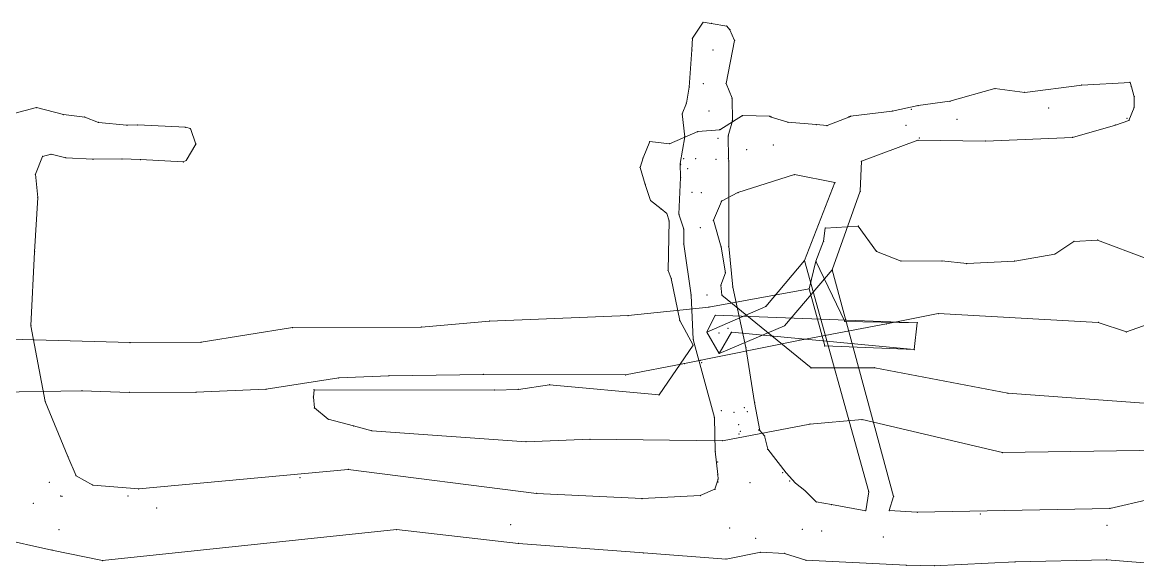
# Model space of a CAD drawing. Header units: millimetres. Extents: x 516689 to 517365, y 4400055 to 4400539.
# Drawn here: x 516847.4 to 516914.4, y 4400476.2 to 4400508.8 of the extents above; entities that cross this region are included whole.
import ezdxf

# ---------------------------------------------------------------- set-up
doc = ezdxf.new("R2010")
doc.units = ezdxf.units.MM
for name, color, linetype, lineweight in [('415', 172, 'Continuous', 0), ('BATI_2PN', 40, 'Continuous', 0), ('FERE_SN', 3, 'Continuous', 0), ('GAL370_415_KR1_TR', 4, 'Continuous', 0), ('GAL370_415_KR1_TR2', 40, 'Continuous', 0), ('GAL_370', 18, 'Continuous', 0)]:
    doc.layers.add(name, color=color, linetype=linetype, lineweight=lineweight)

msp = doc.modelspace()

# ---------------------------------------------------------------- linework, layer by layer
at = {"layer": '415', "lineweight": 0}
for p, q in [((516895.632, 4400496.462, 414.9), (516897.606, 4400496.577, 414.9)), ((516897.606, 4400496.577, 414.9), (516898.715, 4400495.059, 414.9)), ((516895.528, 4400495.669, 414.9), (516895.632, 4400496.462, 414.9)), ((516895.068, 4400494.459, 414.9), (516895.528, 4400495.669, 414.9)), ((516909.43, 4400494.895, 414.9), (516910.571, 4400495.652, 414.9)), ((516910.571, 4400495.652, 414.9), (516911.992, 4400495.736, 414.9)), ((516911.992, 4400495.736, 414.9), (516914.968, 4400494.612, 414.9)), ((516894.652, 4400492.81, 414.9), (516895.068, 4400494.459, 414.9)), ((516898.715, 4400495.059, 414.9), (516900.185, 4400494.478, 414.9)), ((516900.185, 4400494.478, 414.9), (516902.636, 4400494.48, 414.9)), ((516902.636, 4400494.48, 414.9), (516904.135, 4400494.325, 414.9)), ((516904.135, 4400494.325, 414.9), (516907.014, 4400494.472, 414.9)), ((516907.014, 4400494.472, 414.9), (516909.43, 4400494.895, 414.9)), ((516888.639, 4400491.707, 415.4), (516894.652, 4400492.81, 414.9)), ((516875.456, 4400490.869, 415.4), (516883.782, 4400491.195, 415.4)), ((516883.782, 4400491.195, 415.4), (516888.639, 4400491.707, 415.4)), ((516902.422, 4400491.322, 414.9), (516899.304, 4400490.701, 414.9)), ((516912.035, 4400490.788, 414.9), (516902.422, 4400491.322, 414.9)), ((516858.118, 4400489.597, 415.4), (516863.606, 4400490.473, 415.4)), ((516863.606, 4400490.473, 415.4), (516871.356, 4400490.505, 415.4)), ((516871.356, 4400490.505, 415.4), (516875.456, 4400490.869, 415.4)), ((516899.304, 4400490.701, 414.9), (516894.117, 4400489.724, 414.9)), ((516913.73, 4400490.219, 414.9), (516912.035, 4400490.788, 414.9)), ((516915.656, 4400490.911, 414.9), (516913.73, 4400490.219, 414.9)), ((516845.199, 4400489.81, 415.6), (516853.851, 4400489.575, 415.4)), ((516853.851, 4400489.575, 415.4), (516858.118, 4400489.597, 415.4)), ((516894.117, 4400489.724, 414.9), (516887.165, 4400488.312, 415.4)), ((516887.165, 4400488.312, 415.4), (516883.623, 4400487.634, 415.4)), ((516866.383, 4400487.452, 415.4), (516862.019, 4400486.769, 415.4)), ((516869.405, 4400487.58, 415.4), (516866.383, 4400487.452, 415.4)), ((516875.087, 4400487.665, 415.4), (516869.405, 4400487.58, 415.4)), ((516883.623, 4400487.634, 415.4), (516875.087, 4400487.665, 415.4)), ((516850.954, 4400486.68, 415.4), (516842.729, 4400486.529, 415.6)), ((516853.806, 4400486.575, 415.4), (516850.954, 4400486.68, 415.4)), ((516857.81, 4400486.593, 415.4), (516853.806, 4400486.575, 415.4)), ((516862.019, 4400486.769, 415.4), (516857.81, 4400486.593, 415.4))]:
    msp.add_line(p, q, dxfattribs=at)
for p in [(516897.606, 4400496.577, 414.9), (516895.632, 4400496.462, 414.9), (516895.528, 4400495.669, 414.9), (516910.571, 4400495.652, 414.9), (516911.992, 4400495.736, 414.9), (516895.068, 4400494.459, 414.9), (516898.715, 4400495.059, 414.9), (516900.185, 4400494.478, 414.9), (516902.636, 4400494.48, 414.9), (516907.014, 4400494.472, 414.9), (516909.43, 4400494.895, 414.9), (516904.135, 4400494.325, 414.9), (516894.652, 4400492.81, 414.9), (516883.782, 4400491.195, 415.4), (516888.639, 4400491.707, 415.4), (516902.422, 4400491.322, 414.9), (516863.606, 4400490.473, 415.4), (516871.356, 4400490.505, 415.4), (516875.456, 4400490.869, 415.4), (516899.304, 4400490.701, 414.9), (516912.035, 4400490.788, 414.9), (516913.73, 4400490.219, 414.9), (516853.851, 4400489.575, 415.4), (516858.118, 4400489.597, 415.4), (516894.117, 4400489.724, 414.9), (516887.165, 4400488.312, 415.4), (516866.383, 4400487.452, 415.4), (516869.405, 4400487.58, 415.4), (516875.087, 4400487.665, 415.4), (516883.623, 4400487.634, 415.4), (516850.954, 4400486.68, 415.4), (516853.806, 4400486.575, 415.4), (516857.81, 4400486.593, 415.4), (516862.019, 4400486.769, 415.4)]:
    msp.add_point(p, dxfattribs=at)
at = {"layer": 'BATI_2PN', "lineweight": 0}
for p, q in [((516846.851, 4400503.353, 378), (516848.229, 4400503.7, 378)), ((516848.229, 4400503.7, 378), (516849.839, 4400503.277, 378)), ((516849.839, 4400503.277, 378), (516851.118, 4400503.126, 378)), ((516851.118, 4400503.126, 378), (516851.946, 4400502.813, 378)), ((516851.946, 4400502.813, 378), (516853.655, 4400502.642, 378)), ((516853.655, 4400502.642, 378), (516854.311, 4400502.655, 378)), ((516854.311, 4400502.655, 378), (516857.169, 4400502.514, 378)), ((516857.169, 4400502.514, 378), (516857.475, 4400502.443, 378)), ((516857.475, 4400502.443, 378), (516857.804, 4400501.506, 378)), ((516857.804, 4400501.506, 378), (516857.227, 4400500.525, 378)), ((516848.584, 4400500.769, 378), (516848.153, 4400499.698, 377.792)), ((516849.103, 4400500.891, 378), (516848.584, 4400500.769, 378)), ((516849.977, 4400500.681, 378), (516849.103, 4400500.891, 378)), ((516851.615, 4400500.595, 378), (516849.977, 4400500.681, 378)), ((516853.352, 4400500.619, 378), (516851.615, 4400500.595, 378)), ((516854.477, 4400500.572, 378), (516853.352, 4400500.619, 378)), ((516857.041, 4400500.437, 378), (516854.477, 4400500.572, 378)), ((516857.227, 4400500.525, 378), (516857.041, 4400500.437, 378)), ((516848.153, 4400499.698, 377.792), (516848.299, 4400498.291, 378.08)), ((516848.299, 4400498.291, 378.08), (516848.108, 4400495.038, 376.069)), ((516848.108, 4400495.038, 376.069), (516847.887, 4400490.588, 374.878)), ((516847.887, 4400490.588, 374.878), (516848.745, 4400486.024, 374.029)), ((516850.107, 4400482.718, 372.37), (516848.745, 4400486.024, 374.029))]:
    msp.add_line(p, q, dxfattribs=at)
for p in [(516848.229, 4400503.7, 378), (516849.839, 4400503.277, 378), (516851.118, 4400503.126, 378), (516851.946, 4400502.813, 378), (516853.655, 4400502.642, 378), (516854.311, 4400502.655, 378), (516857.169, 4400502.514, 378), (516857.475, 4400502.443, 378), (516857.804, 4400501.506, 378), (516848.584, 4400500.769, 378), (516849.103, 4400500.891, 378), (516849.977, 4400500.681, 378), (516851.615, 4400500.595, 378), (516853.352, 4400500.619, 378), (516854.477, 4400500.572, 378), (516857.227, 4400500.525, 378), (516857.041, 4400500.437, 378), (516848.153, 4400499.698, 377.792), (516848.299, 4400498.291, 378.08), (516848.108, 4400495.038, 376.069), (516847.887, 4400490.588, 374.878), (516848.745, 4400486.024, 374.029), (516850.598, 4400481.575, 373.517)]:
    msp.add_point(p, dxfattribs=at)
at = {"layer": 'FERE_SN', "lineweight": 0}
for p, q in [((516897.73, 4400498.67, 387), (516897.805, 4400500.471, 386.75)), ((516896.213, 4400499.188, 387), (516893.775, 4400499.678, 386.75)), ((516896.213, 4400499.188, 387), (516894.374, 4400494.503, 390.5)), ((516896.044, 4400493.938, 390.5), (516897.73, 4400498.67, 387)), ((516894.374, 4400494.503, 390.5), (516892.051, 4400491.744, 393)), ((516898.237, 4400480.606, 374.965), (516894.374, 4400494.503, 390.5)), ((516896.796, 4400490.848, 410), (516895.068, 4400494.459, 414.9)), ((516893.185, 4400490.585, 393), (516896.044, 4400493.938, 390.5)), ((516896.044, 4400493.938, 390.5), (516899.731, 4400480.329, 375.03)), ((516895.602, 4400489.371, 410), (516894.652, 4400492.81, 414.9)), ((516892.051, 4400491.744, 393), (516888.515, 4400490.209, 397)), ((516888.515, 4400490.209, 397), (516889.017, 4400491.217, 397)), ((516889.017, 4400491.217, 397), (516901.16, 4400490.764, 408)), ((516889.248, 4400488.923, 396), (516893.185, 4400490.585, 393)), ((516896.796, 4400490.848, 410), (516901.16, 4400490.764, 408)), ((516901.16, 4400490.764, 408), (516900.981, 4400489.153, 408)), ((516889.248, 4400488.923, 396), (516888.515, 4400490.209, 397)), ((516889.248, 4400488.923, 396), (516889.994, 4400490.197, 397)), ((516889.994, 4400490.197, 397), (516900.981, 4400489.153, 408)), ((516900.981, 4400489.153, 408), (516895.602, 4400489.371, 410))]:
    msp.add_line(p, q, dxfattribs=at)
for p in [(516896.213, 4400499.188, 387), (516897.73, 4400498.67, 387), (516894.374, 4400494.503, 390.5), (516896.044, 4400493.938, 390.5), (516889.017, 4400491.217, 397), (516892.051, 4400491.744, 393), (516893.185, 4400490.585, 393), (516896.796, 4400490.848, 410), (516901.16, 4400490.764, 408), (516888.515, 4400490.209, 397), (516889.786, 4400490.427, 396), (516889.994, 4400490.197, 397), (516895.602, 4400489.371, 410), (516900.981, 4400489.153, 408), (516889.248, 4400488.923, 396), (516898.237, 4400480.606, 374.965), (516899.731, 4400480.329, 375.03), (516899.731, 4400480.329, 375.03), (516899.47, 4400479.479, 373.829)]:
    msp.add_point(p, dxfattribs=at)
at = {"layer": 'GAL370_415_KR1_TR', "lineweight": 0}
for p, q in [((516894.775, 4400488.05, 390.786), (516898.606, 4400488.06, 391.24)), ((516898.606, 4400488.06, 391.24), (516906.611, 4400486.533, 392.501)), ((516864.906, 4400486.743, 386), (516864.867, 4400486.297, 386)), ((516875.734, 4400486.72, 387.751), (516864.906, 4400486.743, 386)), ((516877.182, 4400486.762, 387.977), (516875.734, 4400486.72, 387.751)), ((516879.061, 4400487.037, 388.509), (516877.182, 4400486.762, 387.977)), ((516879.061, 4400487.037, 388.509), (516885.64, 4400486.425, 388.875)), ((516906.611, 4400486.533, 392.501), (516916.216, 4400485.837, 394.41)), ((516864.867, 4400486.297, 386), (516864.924, 4400485.648, 386)), ((516864.924, 4400485.648, 386), (516865.752, 4400484.971, 386)), ((516865.752, 4400484.971, 386), (516867.281, 4400484.568, 386.061)), ((516867.281, 4400484.568, 386.061), (516868.375, 4400484.278, 386.251)), ((516889.45, 4400483.67, 389.686), (516894.701, 4400484.675, 390.786)), ((516894.701, 4400484.675, 390.786), (516897.838, 4400484.951, 391.263)), ((516897.838, 4400484.951, 391.263), (516906.276, 4400482.962, 392.712)), ((516868.375, 4400484.278, 386.251), (516877.644, 4400483.616, 387.914)), ((516877.644, 4400483.616, 387.914), (516881.493, 4400483.765, 388.711)), ((516881.493, 4400483.765, 388.711), (516889.45, 4400483.67, 389.686)), ((516906.276, 4400482.962, 392.712), (516920.642, 4400483.19, 395.152))]:
    msp.add_line(p, q, dxfattribs=at)
for p in [(516894.775, 4400488.05, 390.786), (516898.606, 4400488.06, 391.24), (516864.906, 4400486.743, 386), (516875.734, 4400486.72, 387.751), (516877.182, 4400486.762, 387.977), (516879.061, 4400487.037, 388.509), (516885.64, 4400486.425, 388.875), (516906.611, 4400486.533, 392.501), (516864.867, 4400486.297, 386), (516864.924, 4400485.648, 386), (516865.752, 4400484.971, 386), (516867.281, 4400484.568, 386.061), (516894.701, 4400484.675, 390.786), (516897.838, 4400484.951, 391.263), (516868.375, 4400484.278, 386.251), (516881.493, 4400483.765, 388.711), (516877.644, 4400483.616, 387.914), (516889.45, 4400483.67, 389.686), (516906.276, 4400482.962, 392.712)]:
    msp.add_point(p, dxfattribs=at)
at = {"layer": 'GAL370_415_KR1_TR2', "lineweight": 0}
for p, q in [((516911.041, 4400505.049, 386.75), (516913.95, 4400505.218, 386.75)), ((516913.95, 4400505.218, 386.75), (516914.028, 4400504.952, 386.75)), ((516903.12, 4400504.083, 386.75), (516905.825, 4400504.842, 386.75)), ((516905.825, 4400504.842, 386.75), (516907.622, 4400504.617, 386.75)), ((516907.622, 4400504.617, 386.75), (516911.041, 4400505.049, 386.75)), ((516914.028, 4400504.952, 386.75), (516914.202, 4400504.353, 386.75)), ((516901.205, 4400503.823, 386.75), (516903.12, 4400504.083, 386.75)), ((516914.202, 4400504.353, 386.75), (516914.191, 4400503.702, 386.75)), ((516889.284, 4400502.369, 386.75), (516890.662, 4400503.217, 386.75)), ((516890.662, 4400503.217, 386.75), (516892.293, 4400503.178, 386.75)), ((516892.293, 4400503.178, 386.75), (516892.382, 4400503.128, 386.75)), ((516897.044, 4400503.131, 386.75), (516897.149, 4400503.182, 386.75)), ((516897.149, 4400503.182, 386.75), (516899.657, 4400503.491, 386.75)), ((516899.657, 4400503.491, 386.75), (516901.205, 4400503.823, 386.75)), ((516914.191, 4400503.702, 386.75), (516913.881, 4400502.929, 386.75)), ((516892.382, 4400503.128, 386.75), (516893.388, 4400502.822, 386.75)), ((516893.388, 4400502.822, 386.75), (516895.084, 4400502.681, 386.75)), ((516895.084, 4400502.681, 386.75), (516895.736, 4400502.621, 386.75)), ((516895.736, 4400502.621, 386.75), (516897.044, 4400503.131, 386.75)), ((516913.069, 4400502.653, 386.75), (516910.494, 4400501.905, 386.75)), ((516913.881, 4400502.929, 386.75), (516913.069, 4400502.653, 386.75)), ((516886.273, 4400501.528, 386.75), (516887.966, 4400502.258, 386.75)), ((516887.966, 4400502.258, 386.75), (516889.284, 4400502.369, 386.75)), ((516910.494, 4400501.905, 386.75), (516905.252, 4400501.685, 386.75)), ((516884.683, 4400500.674, 386.75), (516885.084, 4400501.66, 386.75)), ((516885.084, 4400501.66, 386.75), (516886.273, 4400501.528, 386.75)), ((516901.192, 4400501.735, 386.75), (516897.805, 4400500.471, 386.75)), ((516905.252, 4400501.685, 386.75), (516901.192, 4400501.735, 386.75)), ((516884.495, 4400500.1, 386.75), (516884.683, 4400500.674, 386.75)), ((516884.812, 4400499.078, 386.75), (516884.495, 4400500.1, 386.75)), ((516893.775, 4400499.678, 386.75), (516890.374, 4400498.593, 386.75)), ((516885.126, 4400498.11, 386.75), (516884.812, 4400499.078, 386.75)), ((516890.374, 4400498.593, 386.75), (516889.393, 4400498.081, 386.75)), ((516885.757, 4400497.614, 386.75), (516885.126, 4400498.11, 386.75)), ((516889.389, 4400498.06, 386.75), (516888.903, 4400496.925, 386.75)), ((516889.393, 4400498.081, 386.75), (516889.389, 4400498.06, 386.75)), ((516886.1, 4400497.342, 386.75), (516885.757, 4400497.614, 386.75)), ((516886.241, 4400496.893, 386.75), (516886.1, 4400497.342, 386.75)), ((516886.177, 4400493.911, 386.75), (516886.241, 4400496.893, 386.75)), ((516888.903, 4400496.925, 386.75), (516889.377, 4400495.311, 386.75)), ((516889.377, 4400495.311, 386.75), (516889.624, 4400493.77, 386.75)), ((516886.375, 4400493.437, 386.75), (516886.177, 4400493.911, 386.75)), ((516886.878, 4400490.902, 386.75), (516886.375, 4400493.437, 386.75)), ((516889.624, 4400493.77, 386.75), (516889.356, 4400493.025, 386.75)), ((516889.356, 4400493.025, 386.75), (516889.421, 4400492.434, 386.75)), ((516894.775, 4400488.05, 390.786), (516889.421, 4400492.434, 386.75)), ((516887.681, 4400489.424, 386.75), (516886.878, 4400490.902, 386.75)), ((516887.681, 4400489.424, 386.75), (516885.64, 4400486.425, 388.875))]:
    msp.add_line(p, q, dxfattribs=at)
for p in [(516913.95, 4400505.218, 386.75), (516905.825, 4400504.842, 386.75), (516907.622, 4400504.617, 386.75), (516911.041, 4400505.049, 386.75), (516914.028, 4400504.952, 386.75), (516903.12, 4400504.083, 386.75), (516914.202, 4400504.353, 386.75), (516890.662, 4400503.217, 386.75), (516892.293, 4400503.178, 386.75), (516897.149, 4400503.182, 386.75), (516899.657, 4400503.491, 386.75), (516900.811, 4400503.594, 386.75), (516901.205, 4400503.823, 386.75), (516909.049, 4400503.674, 386.75), (516914.191, 4400503.702, 386.75), (516892.382, 4400503.128, 386.75), (516893.388, 4400502.822, 386.75), (516895.084, 4400502.681, 386.75), (516895.736, 4400502.621, 386.75), (516897.044, 4400503.131, 386.75), (516900.482, 4400502.629, 386.75), (516903.554, 4400503.004, 386.75), (516913.069, 4400502.653, 386.75), (516913.762, 4400503.045, 386.75), (516913.881, 4400502.929, 386.75), (516887.966, 4400502.258, 386.75), (516889.284, 4400502.369, 386.75), (516889.284, 4400502.369, 386.75), (516901.282, 4400501.876, 386.75), (516910.494, 4400501.905, 386.75), (516885.084, 4400501.66, 386.75), (516886.273, 4400501.528, 386.75), (516890.903, 4400501.175, 386.75), (516892.503, 4400501.449, 386.75), (516901.192, 4400501.735, 386.75), (516905.252, 4400501.685, 386.75), (516884.683, 4400500.674, 386.75), (516884.495, 4400500.1, 386.75), (516887.352, 4400500.034, 386.75), (516897.805, 4400500.471, 386.75), (516893.775, 4400499.678, 386.75), (516884.812, 4400499.078, 386.75), (516887.62, 4400498.614, 386.75), (516888.183, 4400498.59, 386.75), (516890.374, 4400498.593, 386.75), (516885.126, 4400498.11, 386.75), (516889.389, 4400498.06, 386.75), (516889.393, 4400498.081, 386.75), (516885.757, 4400497.614, 386.75), (516886.1, 4400497.342, 386.75), (516886.241, 4400496.893, 386.75), (516888.903, 4400496.925, 386.75), (516889.377, 4400495.311, 386.75), (516886.177, 4400493.911, 386.75), (516886.375, 4400493.437, 386.75), (516889.624, 4400493.77, 386.75), (516889.356, 4400493.025, 386.75), (516889.421, 4400492.434, 386.75), (516886.878, 4400490.902, 386.75), (516887.681, 4400489.424, 386.75)]:
    msp.add_point(p, dxfattribs=at)
at = {"layer": 'GAL_370', "lineweight": 0}
for p, q in [((516888.282, 4400508.827, 372.15), (516887.643, 4400507.872, 372.15)), ((516888.282, 4400508.827, 372.15), (516887.643, 4400507.872, 372.15)), ((516888.772, 4400508.757, 372.15), (516888.282, 4400508.827, 372.15)), ((516888.772, 4400508.757, 372.15), (516888.282, 4400508.827, 372.15)), ((516889.704, 4400508.598, 372.15), (516888.772, 4400508.757, 372.15)), ((516889.704, 4400508.598, 372.15), (516888.772, 4400508.757, 372.15)), ((516889.897, 4400508.383, 372.15), (516889.704, 4400508.598, 372.15)), ((516889.897, 4400508.383, 372.15), (516889.704, 4400508.598, 372.15)), ((516887.643, 4400507.872, 372.15), (516887.613, 4400507.167, 372.15)), ((516887.643, 4400507.872, 372.15), (516887.613, 4400507.167, 372.15)), ((516890.182, 4400507.742, 372.15), (516889.897, 4400508.383, 372.15)), ((516890.182, 4400507.742, 372.15), (516889.897, 4400508.383, 372.15)), ((516889.667, 4400505.152, 372.15), (516890.182, 4400507.742, 372.15)), ((516889.667, 4400505.152, 372.15), (516890.182, 4400507.742, 372.15)), ((516887.613, 4400507.167, 372.15), (516887.454, 4400504.936, 372.15)), ((516887.613, 4400507.167, 372.15), (516887.454, 4400504.936, 372.15)), ((516887.454, 4400504.936, 372.15), (516887.284, 4400503.971, 372.15)), ((516887.454, 4400504.936, 372.15), (516887.284, 4400503.971, 372.15)), ((516890.03, 4400504.266, 372.15), (516889.667, 4400505.152, 372.15)), ((516890.03, 4400504.266, 372.15), (516889.667, 4400505.152, 372.15)), ((516887.284, 4400503.971, 372.15), (516887.029, 4400503.324, 372.15)), ((516887.284, 4400503.971, 372.15), (516887.029, 4400503.324, 372.15)), ((516890.051, 4400502.908, 372.15), (516890.03, 4400504.266, 372.15)), ((516890.051, 4400502.908, 372.15), (516890.03, 4400504.266, 372.15)), ((516887.029, 4400503.324, 372.15), (516887.179, 4400501.948, 372.15)), ((516887.029, 4400503.324, 372.15), (516887.179, 4400501.948, 372.15)), ((516889.794, 4400501.998, 372.15), (516890.051, 4400502.908, 372.15)), ((516889.794, 4400501.998, 372.15), (516890.051, 4400502.908, 372.15)), ((516887.179, 4400501.948, 372.15), (516886.915, 4400500.344, 372.15)), ((516887.179, 4400501.948, 372.15), (516886.915, 4400500.344, 372.15)), ((516889.805, 4400500.631, 372.15), (516889.794, 4400501.998, 372.15)), ((516889.805, 4400500.631, 372.15), (516889.794, 4400501.998, 372.15)), ((516889.828, 4400500.481, 372.15), (516889.805, 4400500.631, 372.15)), ((516889.828, 4400500.481, 372.15), (516889.805, 4400500.631, 372.15)), ((516886.915, 4400500.344, 372.15), (516886.928, 4400499.501, 372.15)), ((516886.915, 4400500.344, 372.15), (516886.928, 4400499.501, 372.15)), ((516889.832, 4400495.361, 372.15), (516889.828, 4400500.481, 372.15)), ((516889.832, 4400495.361, 372.15), (516889.828, 4400500.481, 372.15)), ((516886.928, 4400499.501, 372.15), (516886.828, 4400497.288, 372.15)), ((516886.928, 4400499.501, 372.15), (516886.828, 4400497.288, 372.15)), ((516886.828, 4400497.288, 372.15), (516887.122, 4400496.395, 372.15)), ((516886.828, 4400497.288, 372.15), (516887.122, 4400496.395, 372.15)), ((516887.122, 4400496.395, 372.15), (516887.126, 4400495.497, 372.15)), ((516887.122, 4400496.395, 372.15), (516887.126, 4400495.497, 372.15)), ((516887.126, 4400495.497, 372.15), (516887.567, 4400492.429, 372.15)), ((516887.126, 4400495.497, 372.15), (516887.567, 4400492.429, 372.15)), ((516890.071, 4400492.914, 372.15), (516889.832, 4400495.361, 372.15)), ((516890.071, 4400492.914, 372.15), (516889.832, 4400495.361, 372.15)), ((516890.862, 4400489.284, 372.15), (516890.071, 4400492.914, 372.15)), ((516890.862, 4400489.284, 372.15), (516890.071, 4400492.914, 372.15)), ((516887.567, 4400492.429, 372.15), (516887.697, 4400489.768, 372.15)), ((516887.567, 4400492.429, 372.15), (516887.697, 4400489.768, 372.15)), ((516887.697, 4400489.768, 372.15), (516888.965, 4400485.071, 371.85)), ((516887.697, 4400489.768, 372.15), (516888.965, 4400485.071, 371.85)), ((516891.381, 4400485.974, 371.85), (516890.862, 4400489.284, 372.15)), ((516891.381, 4400485.974, 371.85), (516890.862, 4400489.284, 372.15)), ((516891.691, 4400484.298, 371.85), (516891.381, 4400485.974, 371.85)), ((516891.691, 4400484.298, 371.85), (516891.381, 4400485.974, 371.85)), ((516888.965, 4400485.071, 371.85), (516889.019, 4400483.045, 371.85)), ((516888.965, 4400485.071, 371.85), (516889.019, 4400483.045, 371.85)), ((516891.985, 4400483.969, 371.85), (516891.691, 4400484.298, 371.85)), ((516891.985, 4400483.969, 371.85), (516891.691, 4400484.298, 371.85)), ((516892.172, 4400483.168, 371.85), (516891.985, 4400483.969, 371.85)), ((516892.172, 4400483.168, 371.85), (516891.985, 4400483.969, 371.85)), ((516893.274, 4400481.75, 371.85), (516892.172, 4400483.168, 371.85)), ((516893.274, 4400481.75, 371.85), (516892.172, 4400483.168, 371.85)), ((516850.598, 4400481.575, 372.37), (516850.107, 4400482.718, 372.37)), ((516889.019, 4400483.045, 371.85), (516889.163, 4400481.638, 371.85)), ((516889.019, 4400483.045, 371.85), (516889.163, 4400481.638, 371.85)), ((516866.959, 4400481.956, 372.37), (516854.372, 4400480.78, 372.37)), ((516866.959, 4400481.956, 372.37), (516854.372, 4400480.78, 372.37)), ((516878.282, 4400480.513, 372.37), (516866.959, 4400481.956, 372.37)), ((516878.282, 4400480.513, 372.37), (516866.959, 4400481.956, 372.37)), ((516893.843, 4400481.117, 371.85), (516893.274, 4400481.75, 371.85)), ((516893.843, 4400481.117, 371.85), (516893.274, 4400481.75, 371.85)), ((516851.604, 4400481.009, 372.37), (516850.598, 4400481.575, 372.37)), ((516851.604, 4400481.009, 372.37), (516850.598, 4400481.575, 372.37)), ((516889.186, 4400481.361, 371.85), (516888.997, 4400480.763, 371.85)), ((516889.186, 4400481.361, 371.85), (516888.997, 4400480.763, 371.85)), ((516889.163, 4400481.638, 371.85), (516889.186, 4400481.361, 371.85)), ((516889.163, 4400481.638, 371.85), (516889.186, 4400481.361, 371.85)), ((516894.395, 4400480.691, 371.85), (516893.843, 4400481.117, 371.85)), ((516894.395, 4400480.691, 371.85), (516893.843, 4400481.117, 371.85)), ((516854.372, 4400480.78, 372.37), (516851.604, 4400481.009, 372.37)), ((516854.372, 4400480.78, 372.37), (516851.604, 4400481.009, 372.37)), ((516884.619, 4400480.198, 372.37), (516878.282, 4400480.513, 372.37)), ((516884.619, 4400480.198, 372.37), (516878.282, 4400480.513, 372.37)), ((516888.997, 4400480.763, 371.85), (516888.111, 4400480.374, 371.85)), ((516888.997, 4400480.763, 371.85), (516888.111, 4400480.374, 371.85)), ((516895.085, 4400479.993, 371.85), (516894.395, 4400480.691, 371.85)), ((516895.085, 4400479.993, 371.85), (516894.395, 4400480.691, 371.85)), ((516898.059, 4400479.467, 371.85), (516898.237, 4400480.606, 374.965)), ((516888.111, 4400480.374, 371.85), (516884.619, 4400480.198, 372.37)), ((516888.111, 4400480.374, 371.85), (516884.619, 4400480.198, 372.37)), ((516896.005, 4400479.834, 371.85), (516895.085, 4400479.993, 371.85)), ((516896.005, 4400479.834, 371.85), (516895.085, 4400479.993, 371.85)), ((516896.005, 4400479.834, 371.85), (516898.059, 4400479.467, 371.85)), ((516899.47, 4400479.479, 373.829), (516899.731, 4400480.329, 375.03)), ((516915.15, 4400480.157, 371.25), (516912.738, 4400479.605, 371.25)), ((516915.15, 4400480.157, 371.25), (516912.738, 4400479.605, 371.25)), ((516901.152, 4400479.372, 371.85), (516899.47, 4400479.479, 373.829)), ((516912.738, 4400479.605, 371.25), (516901.152, 4400479.372, 371.85)), ((516912.738, 4400479.605, 371.25), (516901.152, 4400479.372, 371.85)), ((516845.735, 4400477.857, 372.37), (516849.146, 4400477.107, 372.37)), ((516845.735, 4400477.857, 372.37), (516849.146, 4400477.107, 372.37)), ((516852.191, 4400476.467, 372.37), (516869.853, 4400478.334, 372.37)), ((516852.191, 4400476.467, 372.37), (516869.853, 4400478.334, 372.37)), ((516869.853, 4400478.334, 372.37), (516877.185, 4400477.506, 372.37)), ((516869.853, 4400478.334, 372.37), (516877.185, 4400477.506, 372.37)), ((516849.146, 4400477.107, 372.37), (516852.191, 4400476.467, 372.37)), ((516849.146, 4400477.107, 372.37), (516852.191, 4400476.467, 372.37)), ((516877.185, 4400477.506, 372.37), (516884.697, 4400476.933, 372.37)), ((516877.185, 4400477.506, 372.37), (516884.697, 4400476.933, 372.37)), ((516884.697, 4400476.933, 372.37), (516889.671, 4400476.559, 371.85)), ((516884.697, 4400476.933, 372.37), (516889.671, 4400476.559, 371.85)), ((516889.671, 4400476.559, 371.85), (516891.751, 4400476.973, 371.85)), ((516889.671, 4400476.559, 371.85), (516891.751, 4400476.973, 371.85)), ((516891.751, 4400476.973, 371.85), (516893.183, 4400476.899, 371.85)), ((516891.751, 4400476.973, 371.85), (516893.183, 4400476.899, 371.85)), ((516893.183, 4400476.899, 371.85), (516894.47, 4400476.494, 371.85)), ((516893.183, 4400476.899, 371.85), (516894.47, 4400476.494, 371.85)), ((516894.47, 4400476.494, 371.85), (516900.494, 4400476.19, 371.85)), ((516894.47, 4400476.494, 371.85), (516900.494, 4400476.19, 371.85)), ((516902.177, 4400476.164, 371.85), (516907.041, 4400476.391, 371.85)), ((516902.177, 4400476.164, 371.85), (516907.041, 4400476.391, 371.85)), ((516907.041, 4400476.391, 371.85), (516912.544, 4400476.522, 371.25)), ((516907.041, 4400476.391, 371.85), (516912.544, 4400476.522, 371.25)), ((516912.544, 4400476.522, 371.25), (516915.812, 4400476.263, 371.25)), ((516912.544, 4400476.522, 371.25), (516915.812, 4400476.263, 371.25)), ((516900.494, 4400476.19, 371.85), (516902.177, 4400476.164, 371.85)), ((516900.494, 4400476.19, 371.85), (516902.177, 4400476.164, 371.85))]:
    msp.add_line(p, q, dxfattribs=at)
for p in [(516888.282, 4400508.827, 372.15), (516888.282, 4400508.827, 372.15), (516888.772, 4400508.757, 372.15), (516888.772, 4400508.757, 372.15), (516889.704, 4400508.598, 372.15), (516889.704, 4400508.598, 372.15), (516887.643, 4400507.872, 372.15), (516887.643, 4400507.872, 372.15), (516889.897, 4400508.383, 372.15), (516889.897, 4400508.383, 372.15), (516890.182, 4400507.742, 372.15), (516890.182, 4400507.742, 372.15), (516887.613, 4400507.167, 372.15), (516887.613, 4400507.167, 372.15), (516888.875, 4400507.156, 372.15), (516888.875, 4400507.156, 372.15), (516887.454, 4400504.936, 372.15), (516887.454, 4400504.936, 372.15), (516888.308, 4400505.138, 372.15), (516888.308, 4400505.138, 372.15), (516889.667, 4400505.152, 372.15), (516889.667, 4400505.152, 372.15), (516887.284, 4400503.971, 372.15), (516887.284, 4400503.971, 372.15), (516890.03, 4400504.266, 372.15), (516890.03, 4400504.266, 372.15), (516887.029, 4400503.324, 372.15), (516887.029, 4400503.324, 372.15), (516888.638, 4400503.493, 372.15), (516888.638, 4400503.493, 372.15), (516890.051, 4400502.908, 372.15), (516890.051, 4400502.908, 372.15), (516887.179, 4400501.948, 372.15), (516887.179, 4400501.948, 372.15), (516889.182, 4400501.849, 372.15), (516889.182, 4400501.849, 372.15), (516889.794, 4400501.998, 372.15), (516889.794, 4400501.998, 372.15), (516887.124, 4400500.626, 372.15), (516887.124, 4400500.626, 372.15), (516887.836, 4400500.639, 372.15), (516887.836, 4400500.639, 372.15), (516889.061, 4400500.593, 372.15), (516889.061, 4400500.593, 372.15), (516889.805, 4400500.631, 372.15), (516889.805, 4400500.631, 372.15), (516886.915, 4400500.344, 372.15), (516886.915, 4400500.344, 372.15), (516886.937, 4400500.271, 372.15), (516886.937, 4400500.271, 372.15), (516889.828, 4400500.481, 372.15), (516889.828, 4400500.481, 372.15), (516886.928, 4400499.501, 372.15), (516886.928, 4400499.501, 372.15), (516886.828, 4400497.288, 372.15), (516886.828, 4400497.288, 372.15), (516888.122, 4400496.487, 372.15), (516888.122, 4400496.487, 372.15), (516887.122, 4400496.395, 372.15), (516887.122, 4400496.395, 372.15), (516887.126, 4400495.497, 372.15), (516887.126, 4400495.497, 372.15), (516889.832, 4400495.361, 372.15), (516889.832, 4400495.361, 372.15), (516890.071, 4400492.914, 372.15), (516890.071, 4400492.914, 372.15), (516887.567, 4400492.429, 372.15), (516887.567, 4400492.429, 372.15), (516888.519, 4400492.432, 372.15), (516888.519, 4400492.432, 372.15), (516887.697, 4400489.768, 372.15), (516887.697, 4400489.768, 372.15), (516889.235, 4400490.146, 372.15), (516889.235, 4400490.146, 372.15), (516890.862, 4400489.284, 372.15), (516890.862, 4400489.284, 372.15), (516888.125, 4400488.507, 372.15), (516888.125, 4400488.507, 372.15), (516888.191, 4400488.373, 372.15), (516888.191, 4400488.373, 372.15), (516891.381, 4400485.974, 371.85), (516891.381, 4400485.974, 371.85), (516889.376, 4400485.492, 371.85), (516889.376, 4400485.492, 371.85), (516890.15, 4400485.374, 371.85), (516890.15, 4400485.374, 371.85), (516890.76, 4400485.654, 371.85), (516890.76, 4400485.654, 371.85), (516890.948, 4400485.423, 371.85), (516890.948, 4400485.423, 371.85), (516888.965, 4400485.071, 371.85), (516888.965, 4400485.071, 371.85), (516890.428, 4400484.651, 371.85), (516890.428, 4400484.651, 371.85), (516890.451, 4400484.079, 371.85), (516890.451, 4400484.079, 371.85), (516890.516, 4400484.236, 371.85), (516890.516, 4400484.236, 371.85), (516891.623, 4400484.318, 371.85), (516891.623, 4400484.318, 371.85), (516891.691, 4400484.298, 371.85), (516891.691, 4400484.298, 371.85), (516891.985, 4400483.969, 371.85), (516891.985, 4400483.969, 371.85), (516891.985, 4400483.969, 371.85), (516891.985, 4400483.969, 371.85), (516892.172, 4400483.168, 371.85), (516892.172, 4400483.168, 371.85), (516850.107, 4400482.718, 372.37), (516850.107, 4400482.718, 372.37), (516889.019, 4400483.045, 371.85), (516889.019, 4400483.045, 371.85), (516889.167, 4400482.406, 371.85), (516889.167, 4400482.406, 371.85), (516889.167, 4400482.406, 371.85), (516889.167, 4400482.406, 371.85), (516866.959, 4400481.956, 372.37), (516866.959, 4400481.956, 372.37), (516893.067, 4400481.762, 371.85), (516893.067, 4400481.762, 371.85), (516893.274, 4400481.75, 371.85), (516893.274, 4400481.75, 371.85), (516848.998, 4400481.165, 372.37), (516848.998, 4400481.165, 372.37), (516850.598, 4400481.575, 372.37), (516850.598, 4400481.575, 372.37), (516864.05, 4400481.455, 372.37), (516864.05, 4400481.455, 372.37), (516889.163, 4400481.638, 371.85), (516889.163, 4400481.638, 371.85), (516889.186, 4400481.361, 371.85), (516889.186, 4400481.361, 371.85), (516889.191, 4400481.196, 371.85), (516889.191, 4400481.196, 371.85), (516891.111, 4400481.146, 371.85), (516891.111, 4400481.146, 371.85), (516893.486, 4400481.249, 371.85), (516893.486, 4400481.249, 371.85), (516893.843, 4400481.117, 371.85), (516893.843, 4400481.117, 371.85), (516851.604, 4400481.009, 372.37), (516851.604, 4400481.009, 372.37), (516854.372, 4400480.78, 372.37), (516854.372, 4400480.78, 372.37), (516878.282, 4400480.513, 372.37), (516878.282, 4400480.513, 372.37), (516888.997, 4400480.763, 371.85), (516888.997, 4400480.763, 371.85), (516894.395, 4400480.691, 371.85), (516894.395, 4400480.691, 371.85), (516848.026, 4400479.921, 372.37), (516848.026, 4400479.921, 372.37), (516849.673, 4400480.35, 372.37), (516849.673, 4400480.35, 372.37), (516849.673, 4400480.35, 372.37), (516849.673, 4400480.35, 372.37), (516849.747, 4400480.325, 372.37), (516849.747, 4400480.325, 372.37), (516853.721, 4400480.35, 372.37), (516853.721, 4400480.35, 372.37), (516884.619, 4400480.198, 372.37), (516884.619, 4400480.198, 372.37), (516888.111, 4400480.374, 371.85), (516888.111, 4400480.374, 371.85), (516895.085, 4400479.993, 371.85), (516895.085, 4400479.993, 371.85), (516896.005, 4400479.834, 371.85), (516896.005, 4400479.834, 371.85), (516855.453, 4400479.638, 372.37), (516855.453, 4400479.638, 372.37), (516898.059, 4400479.467, 371.85), (516901.152, 4400479.372, 371.85), (516901.152, 4400479.372, 371.85), (516904.957, 4400479.28, 371.85), (516904.957, 4400479.28, 371.85), (516912.738, 4400479.605, 371.25), (516912.738, 4400479.605, 371.25), (516876.73, 4400478.638, 372.37), (516876.73, 4400478.638, 372.37), (516889.885, 4400478.429, 371.85), (516889.885, 4400478.429, 371.85), (516912.555, 4400478.595, 371.25), (516912.555, 4400478.595, 371.25), (516849.577, 4400478.328, 372.37), (516849.577, 4400478.328, 372.37), (516869.853, 4400478.334, 372.37), (516869.853, 4400478.334, 372.37), (516891.453, 4400477.802, 371.85), (516891.453, 4400477.802, 371.85), (516891.453, 4400477.802, 371.85), (516891.453, 4400477.802, 371.85), (516894.253, 4400478.349, 371.85), (516894.253, 4400478.349, 371.85), (516895.414, 4400478.242, 371.85), (516895.414, 4400478.242, 371.85), (516899.123, 4400477.885, 371.85), (516849.146, 4400477.107, 372.37), (516849.146, 4400477.107, 372.37), (516877.185, 4400477.506, 372.37), (516877.185, 4400477.506, 372.37), (516852.191, 4400476.467, 372.37), (516852.191, 4400476.467, 372.37), (516884.697, 4400476.933, 372.37), (516884.697, 4400476.933, 372.37), (516889.671, 4400476.559, 371.85), (516889.671, 4400476.559, 371.85), (516891.751, 4400476.973, 371.85), (516891.751, 4400476.973, 371.85), (516893.183, 4400476.899, 371.85), (516893.183, 4400476.899, 371.85), (516894.47, 4400476.494, 371.85), (516894.47, 4400476.494, 371.85), (516907.041, 4400476.391, 371.85), (516907.041, 4400476.391, 371.85), (516912.544, 4400476.522, 371.25), (516912.544, 4400476.522, 371.25), (516900.494, 4400476.19, 371.85), (516900.494, 4400476.19, 371.85), (516902.177, 4400476.164, 371.85), (516902.177, 4400476.164, 371.85)]:
    msp.add_point(p, dxfattribs=at)

doc.saveas('drawing.dxf')
